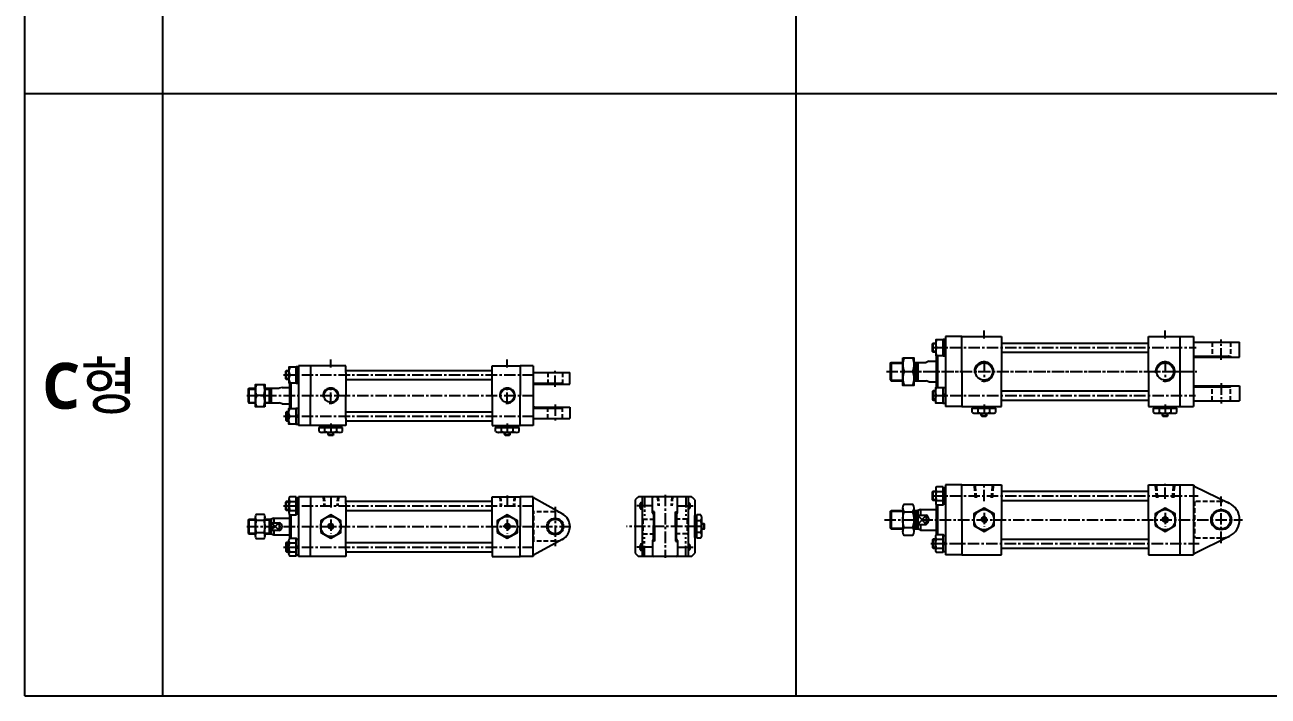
# Model space of a CAD drawing. Extents: x -819 to 8901, y -5 to 4308.
# Drawn here: x -1 to 1351, y 2848 to 3578 of the extents above; entities that cross this region are included whole.
import ezdxf

# ---------------------------------------------------------------- set-up
doc = ezdxf.new("R2010")
doc.units = 0
doc.header["$LTSCALE"] = 10
doc.header["$MEASUREMENT"] = 0
for name, pattern in [('CENTER', [2, 1.25, -0.25, 0.25, -0.25]), ('CENTERX2', [4, 2.5, -0.5, 0.5, -0.5]), ('HIDDENX2', [0.75, 0.5, -0.25])]:
    doc.linetypes.add(name, pattern=pattern)
doc.layers.get('0').update_dxf_attribs({"linetype": 'CONTINUOUS'})
doc.layers.get('DEFPOINTS').update_dxf_attribs({"linetype": 'CONTINUOUS'})
for name, color, linetype in [('CEN', 1, 'CENTERX2'), ('CENTER', 1, 'CENTER'), ('DIM', 2, 'CONTINUOUS'), ('HID', 2, 'HIDDENX2'), ('ML', 7, 'CONTINUOUS'), ('외형선', 3, 'CONTINUOUS'), ('테두리', 7, 'CONTINUOUS')]:
    doc.layers.add(name, color=color, linetype=linetype)
doc.styles.add('문자', font='romans.shx')

msp = doc.modelspace()

# ---------------------------------------------------------------- linework, layer by layer
for p, q in [((-1, 2848), (-1, 4307.4)), ((149, 2847.5), (149, 4307.9)), ((837.3, 4307.4), (837.3, 2847.5)), ((5152.1, 3502.7), (-0.5, 3502.7)), ((1039.1, 3152.7), (1039.6, 3152.2)), ((1039.1, 3152.7), (1045.1, 3152.7)), ((1039.6, 3152.2), (1044.6, 3152.2)), ((1045.1, 3152.7), (1044.6, 3152.2)), ((1236.1, 3152.7), (1236.6, 3152.2)), ((1236.1, 3152.7), (1242.1, 3152.7)), ((1236.6, 3152.2), (1241.6, 3152.2)), ((1242.1, 3152.7), (1241.6, 3152.2)), ((328.7, 3132), (329.2, 3131.5)), ((328.7, 3132), (334.7, 3132)), ((329.2, 3131.5), (334.2, 3131.5)), ((334.7, 3132), (334.2, 3131.5)), ((520.7, 3132), (521.2, 3131.5)), ((520.7, 3132), (526.7, 3132)), ((521.2, 3131.5), (526.2, 3131.5)), ((526.7, 3132), (526.2, 3131.5)), ((737.6, 3029), (737.6, 3035)), ((737.6, 3035), (738.1, 3034.5)), ((737.6, 3029), (738.1, 3029.5)), ((738.1, 3029.5), (738.1, 3034.5)), ((5151.6, 2847.5), (-0.5, 2847.5))]:
    msp.add_line(p, q)
at = {"color": 7, "linetype": 'Continuous'}
for p, q in [((1029.4, 3156.2), (1029.4, 3160.6)), ((1029.4, 3160.6), (1042.1, 3160.6)), ((1030.1, 3162.6), (1054.1, 3162.6)), ((1030.1, 3160.6), (1030.1, 3162.6)), ((1032.6, 3155.2), (1051.6, 3155.2)), ((1035.8, 3156.2), (1035.8, 3160.6)), ((1039.1, 3152.7), (1039.1, 3155.2)), ((1042.1, 3160.6), (1054.8, 3160.6)), ((1045.1, 3152.7), (1045.1, 3155.2)), ((1048.5, 3156.2), (1048.5, 3160.6)), ((1054.1, 3160.6), (1054.1, 3162.6)), ((1054.8, 3156.2), (1054.8, 3160.6)), ((1226.4, 3156.2), (1226.4, 3160.6)), ((1226.4, 3160.6), (1239.1, 3160.6)), ((1227.1, 3162.6), (1251.1, 3162.6)), ((1227.1, 3160.6), (1227.1, 3162.6)), ((1229.6, 3155.2), (1248.6, 3155.2)), ((1232.8, 3156.2), (1232.8, 3160.6)), ((1236.1, 3152.7), (1236.1, 3155.2)), ((1239.1, 3160.6), (1251.8, 3160.6)), ((1242.1, 3152.7), (1242.1, 3155.2)), ((1245.5, 3156.2), (1245.5, 3160.6)), ((1251.1, 3160.6), (1251.1, 3162.6)), ((1251.8, 3156.2), (1251.8, 3160.6)), ((319, 3135.5), (319, 3139.9)), ((319, 3139.9), (331.7, 3139.9)), ((319.7, 3141.9), (343.7, 3141.9)), ((319.7, 3139.9), (319.7, 3141.9)), ((325.4, 3135.5), (325.4, 3139.9)), ((331.7, 3139.9), (344.5, 3139.9)), ((338.1, 3135.5), (338.1, 3139.9)), ((343.7, 3139.9), (343.7, 3141.9)), ((344.5, 3135.5), (344.5, 3139.9)), ((511, 3135.5), (511, 3139.9)), ((511, 3139.9), (523.7, 3139.9)), ((511.7, 3141.9), (535.7, 3141.9)), ((511.7, 3139.9), (511.7, 3141.9)), ((517.4, 3135.5), (517.4, 3139.9)), ((523.7, 3139.9), (536.5, 3139.9)), ((530.1, 3135.5), (530.1, 3139.9)), ((535.7, 3139.9), (535.7, 3141.9)), ((536.5, 3135.5), (536.5, 3139.9)), ((322.2, 3134.5), (341.3, 3134.5)), ((328.7, 3132), (328.7, 3134.5)), ((334.7, 3132), (334.7, 3134.5)), ((514.2, 3134.5), (533.3, 3134.5)), ((520.7, 3132), (520.7, 3134.5)), ((526.7, 3132), (526.7, 3134.5)), ((727.7, 3020), (727.7, 3044)), ((729.7, 3044), (727.7, 3044)), ((734.1, 3044.7), (729.7, 3044.7)), ((729.7, 3032), (729.7, 3044.7)), ((734.1, 3038.3), (729.7, 3038.3)), ((729.7, 3019.3), (729.7, 3032)), ((735.1, 3022.5), (735.1, 3041.5)), ((737.6, 3035), (735.1, 3035)), ((737.6, 3029), (735.1, 3029)), ((729.7, 3020), (727.7, 3020)), ((734.1, 3025.6), (729.7, 3025.6)), ((734.1, 3019.3), (729.7, 3019.3))]:
    msp.add_line(p, q, dxfattribs=at)
for points in [[(320.7, 3025.6), (331.7, 3019.3), (342.7, 3025.6), (342.7, 3038.3), (331.7, 3044.7), (320.7, 3038.3)], [(512.7, 3025.6), (523.7, 3019.3), (534.7, 3025.6), (534.7, 3038.3), (523.7, 3044.7), (512.7, 3038.3)], [(1031.1, 3033), (1042.1, 3026.7), (1053.1, 3033), (1053.1, 3045.7), (1042.1, 3052.1), (1031.1, 3045.7)], [(1228.1, 3033), (1239.1, 3026.7), (1250.1, 3033), (1250.1, 3045.7), (1239.1, 3052.1), (1228.1, 3045.7)], [(330.9, 3033.5), (330, 3032), (330.9, 3030.5), (332.6, 3030.5), (333.5, 3032), (332.6, 3033.5)], [(522.9, 3033.5), (522, 3032), (522.9, 3030.5), (524.6, 3030.5), (525.5, 3032), (524.6, 3033.5)], [(1041.3, 3040.9), (1040.4, 3039.4), (1041.3, 3037.9), (1043, 3037.9), (1043.9, 3039.4), (1043, 3040.9)], [(1238.3, 3040.9), (1237.4, 3039.4), (1238.3, 3037.9), (1240, 3037.9), (1240.9, 3039.4), (1240, 3040.9)]]:
    msp.add_lwpolyline(points, close=True, dxfattribs=at)
for centre, radius in [((331.7, 3032), 11), ((523.7, 3032), 11), ((1042.1, 3039.4), 11), ((1239.1, 3039.4), 11), ((331.7, 3032), 2.5), ((523.7, 3032), 2.5), ((1042.1, 3039.4), 2.5), ((1239.1, 3039.4), 2.5)]:
    msp.add_circle(centre, radius, dxfattribs=at)
for centre in [(-0.5, 3503.2), (-0.5, 2848)]:
    msp.add_arc(centre, 0.5, 180, 270)
for centre, radius, start, end in [((1032.6, 3160.8), 5.62, 235.6158, 270), ((1032.6, 3160.8), 5.62, 235.6158, 304.3842), ((1042.1, 3176.2), 21, 252.412, 270), ((1042.1, 3176.2), 21, 270, 287.588), ((1051.6, 3160.8), 5.62, 235.6158, 304.3842), ((1229.6, 3160.8), 5.62, 235.6158, 270), ((1229.6, 3160.8), 5.62, 235.6158, 304.3842), ((1239.1, 3176.2), 21, 252.412, 270), ((1239.1, 3176.2), 21, 270, 287.588), ((1248.6, 3160.8), 5.62, 235.6158, 304.3842), ((322.2, 3140.1), 5.62, 235.6158, 270), ((322.2, 3140.1), 5.62, 235.6158, 304.3842), ((331.7, 3155.5), 21, 252.412, 270), ((331.7, 3155.5), 21, 270, 287.588), ((341.3, 3140.1), 5.62, 235.6158, 304.3842), ((514.2, 3140.1), 5.62, 235.6158, 270), ((514.2, 3140.1), 5.62, 235.6158, 304.3842), ((523.7, 3155.5), 21, 252.412, 270), ((523.7, 3155.5), 21, 270, 287.588), ((533.3, 3140.1), 5.62, 235.6158, 304.3842), ((729.5, 3041.5), 5.62, 325.6158, 34.3842), ((714.1, 3032), 21, 0, 17.588), ((714.1, 3032), 21, 342.412, 0), ((729.5, 3022.5), 5.62, 325.6158, 34.3842), ((729.5, 3022.5), 5.62, 325.6158, 0)]:
    msp.add_arc(centre, radius, start, end, dxfattribs=at)
at = {"layer": 'CEN', "color": 1, "linetype": 'CENTER'}
for p, q in [((1300.1, 3213.4), (1300.1, 3235.4)), ((575.7, 3183.9), (575.7, 3202.4)), ((1300.1, 3187.9), (1300.1, 3165.9)), ((575.7, 3164.9), (575.7, 3146.4)), ((1300.1, 3014.1), (1300.1, 3064.7)), ((575.7, 3053.3), (575.7, 3010.7))]:
    msp.add_line(p, q, dxfattribs=at)
at = {"layer": 'CENTER'}
for p, q in [((672.7, 3065.4), (672.7, 3043.6)), ((717.7, 3065.4), (717.7, 3043.6)), ((682.1, 3054.5), (663.2, 3054.5)), ((708.2, 3054.5), (727.1, 3054.5)), ((672.7, 2998.6), (672.7, 3020.4)), ((717.7, 2998.6), (717.7, 3020.4)), ((682.1, 3009.5), (663.2, 3009.5)), ((708.2, 3009.5), (727.1, 3009.5))]:
    msp.add_line(p, q, dxfattribs=at)
at = {"layer": 'DEFPOINTS', "color": 0, "linetype": 'ByBlock'}
for p in [(682.7, 3048), (707.7, 3048)]:
    msp.add_point(p, dxfattribs=at)
at = {"layer": 'DIM'}
for p, q in [((1039.6, 3152.2), (1039.6, 3155.2)), ((1044.6, 3152.2), (1044.6, 3155.2)), ((1236.6, 3152.2), (1236.6, 3155.2)), ((1241.6, 3152.2), (1241.6, 3155.2)), ((329.2, 3131.5), (329.2, 3134.5)), ((334.2, 3131.5), (334.2, 3134.5)), ((521.2, 3131.5), (521.2, 3134.5)), ((526.2, 3131.5), (526.2, 3134.5)), ((738.1, 3034.5), (735.1, 3034.5)), ((738.1, 3029.5), (735.1, 3029.5))]:
    msp.add_line(p, q, dxfattribs=at)
for centre in [(1042.1, 3039.4), (1239.1, 3039.4), (331.7, 3032), (523.7, 3032)]:
    msp.add_arc(centre, 3, 270, 180, dxfattribs=at)
at = {"layer": 'HID'}
for p, q in [((1290.1, 3232.4), (1290.1, 3217.4)), ((1310.1, 3232.4), (1310.1, 3217.4)), ((1290.1, 3217.4), (1289.1, 3216.4)), ((1290.1, 3217.4), (1310.1, 3217.4)), ((1310.1, 3217.4), (1311.1, 3216.4)), ((567.7, 3199.4), (567.7, 3187.9)), ((583.7, 3199.4), (583.7, 3187.9)), ((566.7, 3186.9), (567.7, 3187.9)), ((567.7, 3187.9), (583.7, 3187.9)), ((584.7, 3186.9), (583.7, 3187.9)), ((1290.1, 3183.9), (1289.1, 3184.9)), ((1290.1, 3183.9), (1310.1, 3183.9)), ((1290.1, 3168.9), (1290.1, 3183.9)), ((1310.1, 3183.9), (1311.1, 3184.9)), ((1310.1, 3168.9), (1310.1, 3183.9)), ((566.7, 3161.9), (567.7, 3160.9)), ((567.7, 3160.9), (583.7, 3160.9)), ((567.7, 3149.4), (567.7, 3160.9)), ((584.7, 3161.9), (583.7, 3160.9)), ((583.7, 3149.4), (583.7, 3160.9)), ((1032.9, 3063.4), (1031.6, 3077.4)), ((1034, 3063.4), (1032.8, 3077.4)), ((1050.2, 3063.4), (1051.4, 3077.4)), ((1051.4, 3063.4), (1052.6, 3077.4)), ((1229.9, 3063.4), (1228.6, 3077.4)), ((1231, 3063.4), (1229.8, 3077.4)), ((1247.2, 3063.4), (1248.4, 3077.4)), ((1248.4, 3063.4), (1249.6, 3077.4)), ((323.4, 3064.5), (324.3, 3054.5)), ((324.3, 3064.5), (325.1, 3054.5)), ((339.2, 3064.5), (338.3, 3054.5)), ((340.1, 3064.5), (339.2, 3054.5)), ((515.4, 3064.5), (516.3, 3054.5)), ((516.3, 3064.5), (517.1, 3054.5)), ((531.2, 3064.5), (530.3, 3054.5)), ((532.1, 3064.5), (531.2, 3054.5)), ((686.8, 3064.5), (687.7, 3054.5)), ((687.7, 3064.5), (688.6, 3054.5)), ((702.7, 3064.5), (701.8, 3054.5)), ((703.5, 3064.5), (702.6, 3054.5)), ((1300.1, 3059.4), (1270.1, 3059.4)), ((1271.1, 3059.4), (1271.1, 3019.4)), ((575.7, 3048), (551.7, 3048)), ((552.7, 3016), (552.7, 3048)), ((670.2, 3041), (671.2, 3040)), ((671.2, 3040), (671.2, 3024)), ((671.2, 3040), (682.7, 3040)), ((719.2, 3040), (707.7, 3040)), ((720.2, 3041), (719.2, 3040)), ((719.2, 3040), (719.2, 3024)), ((575.7, 3016), (551.7, 3016)), ((670.2, 3023), (671.2, 3024)), ((671.2, 3024), (682.7, 3024)), ((719.2, 3024), (707.7, 3024)), ((720.2, 3023), (719.2, 3024)), ((1300.1, 3019.4), (1270.1, 3019.4))]:
    msp.add_line(p, q, dxfattribs=at)
for centre, radius, start, end in [((1307.9, 3216.4), 1, 0, 90), ((582.5, 3186.9), 1, 0, 90), ((1307.9, 3184.9), 1, 270, 0), ((582.5, 3161.9), 1, 270, 0), ((1300.1, 3039.4), 20, 63.8618, 90), ((575.7, 3032), 16, 61.1342, 90), ((575.7, 3032), 16, 270, 298.8658), ((1300.1, 3039.4), 20, 270, 296.1382)]:
    msp.add_arc(centre, radius, start, end, dxfattribs=at)
at = {"layer": 'ML', "color": 1, "linetype": 'CENTER'}
for p, q in [((1042.1, 3236.6), (1042.1, 3245.3)), ((1239.1, 3236.6), (1239.1, 3245.3)), ((985.1, 3226.6), (1272.9, 3226.6)), ((331.7, 3204.9), (331.7, 3213.6)), ((523.7, 3204.9), (523.7, 3213.6)), ((1042.1, 3212.1), (1042.1, 3189.1)), ((1239.1, 3212.1), (1239.1, 3189.1)), ((280.1, 3196.9), (554.1, 3196.9)), ((935.9, 3200.6), (1258.8, 3200.6)), ((956.7, 3200.6), (1273.5, 3200.6)), ((331.7, 3165.2), (331.7, 3183.6)), ((523.7, 3165.2), (523.7, 3183.6)), ((240.3, 3174.4), (554.8, 3174.4)), ((985.2, 3174.6), (1272, 3174.6)), ((1042.1, 3164.8), (1042.1, 3154.4)), ((1239.1, 3164.8), (1239.1, 3154.4)), ((280.1, 3151.9), (554.1, 3151.9)), ((331.7, 3144.1), (331.7, 3133.7)), ((523.7, 3144.1), (523.7, 3133.7)), ((1042.1, 3059.6), (1042.1, 3078.3)), ((1239.1, 3062.1), (1239.1, 3078.3)), ((331.7, 3065.4), (331.7, 3052.8)), ((523.7, 3065.9), (523.7, 3052.4)), ((695.2, 3066.6), (695.2, 2997.8)), ((985.1, 3065.4), (1275, 3065.4)), ((280.1, 3054.5), (554.1, 3054.5)), ((1042.1, 3047.1), (1042.1, 3031.7)), ((1239.1, 3047.1), (1239.1, 3031.7)), ((240.3, 3032), (594.6, 3032)), ((331.7, 3039.7), (331.7, 3024.3)), ((531.4, 3032), (516, 3032)), ((523.7, 3039.7), (523.7, 3024.3)), ((734.1, 3032), (653.2, 3032)), ((933.8, 3039.4), (1323.3, 3039.4)), ((280.1, 3009.5), (554.1, 3009.5)), ((984.4, 3013.4), (1276, 3013.4))]:
    msp.add_line(p, q, dxfattribs=at)
at = {"layer": 'ML'}
for p, q in [((986.9, 3221.6), (986.9, 3231.6)), ((1000.1, 3238.6), (1000.1, 3162.6)), ((1018.1, 3238.6), (1000.1, 3238.6)), ((1018.1, 3200.6), (1018.1, 3238.6)), ((1018.1, 3238.6), (1061.1, 3238.6)), ((1061.1, 3238.6), (1061.1, 3200.6)), ((1061.1, 3231.6), (1221.1, 3231.6)), ((1221.1, 3200.6), (1221.1, 3238.6)), ((1221.1, 3238.6), (1255.1, 3238.6)), ((1255.1, 3238.6), (1255.1, 3162.6)), ((1255.1, 3238.6), (1270.1, 3238.6)), ((1270.1, 3238.6), (1270.1, 3162.6)), ((1270.1, 3232.4), (1320.1, 3232.4)), ((1320.1, 3216.4), (1320.1, 3232.4)), ((990.1, 3218.1), (990.1, 3183.1)), ((990.4, 3226.6), (997.6, 3226.6)), ((991.6, 3218.1), (991.6, 3183.1)), ((997.6, 3228.6), (1000.1, 3226.1)), ((997.6, 3227.1), (1000.1, 3224.6)), ((1061.1, 3221.6), (1221.1, 3221.6)), ((296.7, 3206.9), (296.7, 3141.9)), ((309.7, 3206.9), (296.7, 3206.9)), ((348.2, 3206.9), (309.7, 3206.9)), ((309.7, 3206.9), (309.7, 3174.4)), ((348.2, 3199.4), (348.2, 3206.9)), ((507.2, 3174.4), (507.2, 3206.9)), ((507.2, 3206.9), (537.7, 3206.9)), ((537.7, 3206.9), (537.7, 3174.4)), ((551.7, 3206.9), (537.7, 3206.9)), ((551.7, 3206.9), (551.7, 3141.9)), ((940.1, 3209.6), (941.1, 3210.6)), ((940.1, 3209.6), (940.1, 3191.6)), ((941.1, 3210.6), (941.1, 3190.6)), ((941.1, 3210.6), (953.8, 3210.6)), ((965.8, 3210.6), (970.1, 3210.6)), ((968.1, 3210.6), (968.1, 3190.6)), ((970.1, 3210.6), (970.1, 3190.6)), ((970.1, 3210.6), (979.1, 3210.6)), ((982.1, 3211.8), (979.1, 3210.6)), ((982.1, 3211.8), (990.1, 3211.8)), ((1270.1, 3217.4), (1307.9, 3217.4)), ((1270.1, 3215.4), (1271.1, 3215.4)), ((1271.1, 3216.4), (1320.1, 3216.4)), ((1271.1, 3215.4), (1271.1, 3216.4)), ((283.6, 3191.9), (283.6, 3201.9)), ((287, 3196.9), (294.2, 3196.9)), ((294.2, 3198.8), (296.7, 3196.3)), ((294.2, 3197.4), (296.7, 3194.9)), ((348.2, 3201.9), (507.2, 3201.9)), ((348.2, 3199.4), (348.2, 3174.4)), ((348.2, 3191.9), (507.2, 3191.9)), ((551.7, 3199.4), (591.7, 3199.4)), ((591.7, 3186.9), (591.7, 3199.4)), ((940.1, 3191.6), (941.1, 3190.6)), ((953.8, 3200.6), (964.4, 3200.6)), ((1018.1, 3200.6), (1018.1, 3162.6)), ((1061.1, 3162.6), (1061.1, 3200.6)), ((1221.1, 3200.6), (1221.1, 3162.6)), ((241.7, 3181.4), (242.7, 3182.4)), ((241.7, 3181.4), (241.7, 3167.4)), ((242.7, 3182.4), (242.7, 3166.4)), ((242.7, 3182.4), (250, 3182.4)), ((260, 3182.4), (275.7, 3182.4)), ((264.7, 3182.4), (264.7, 3166.4)), ((266.7, 3182.4), (266.7, 3166.4)), ((278.7, 3183.4), (275.7, 3182.4)), ((278.7, 3183.4), (286.7, 3183.4)), ((286.7, 3188.4), (286.7, 3160.4)), ((288.2, 3188.4), (288.2, 3160.4)), ((551.7, 3187.9), (582.5, 3187.9)), ((551.7, 3185.9), (552.7, 3185.9)), ((552.7, 3186.9), (591.7, 3186.9)), ((552.7, 3185.9), (552.7, 3186.9)), ((941.1, 3190.6), (953.8, 3190.6)), ((965.8, 3190.6), (970.1, 3190.6)), ((970.1, 3190.6), (979.1, 3190.6)), ((982.1, 3189.4), (979.1, 3190.6)), ((982.1, 3189.4), (990.1, 3189.4)), ((986.9, 3179.6), (986.9, 3169.6)), ((1061.1, 3179.6), (1221.1, 3179.6)), ((1270.1, 3185.9), (1271.1, 3185.9)), ((1270.1, 3183.9), (1307.9, 3183.9)), ((1271.1, 3185.9), (1271.1, 3184.9)), ((1271.1, 3184.9), (1320.1, 3184.9)), ((1320.1, 3184.9), (1320.1, 3168.9)), ((241.7, 3167.4), (242.7, 3166.4)), ((242.7, 3166.4), (250, 3166.4)), ((260, 3174.4), (251.1, 3174.4)), ((260, 3166.4), (275.7, 3166.4)), ((278.7, 3165.4), (275.7, 3166.4)), ((278.7, 3165.4), (286.7, 3165.4)), ((309.7, 3141.9), (309.7, 3174.4)), ((348.2, 3149.4), (348.2, 3174.4)), ((507.2, 3174.4), (507.2, 3141.9)), ((537.7, 3141.9), (537.7, 3174.4)), ((990.4, 3174.6), (997.6, 3174.6)), ((997.6, 3174.1), (1000.1, 3176.6)), ((997.6, 3172.6), (1000.1, 3175.1)), ((1061.1, 3169.6), (1221.1, 3169.6)), ((1270.1, 3168.9), (1320.1, 3168.9)), ((283.6, 3156.9), (283.6, 3146.9)), ((287, 3151.9), (294.2, 3151.9)), ((294.2, 3151.3), (296.7, 3153.8)), ((294.2, 3149.9), (296.7, 3152.4)), ((348.2, 3156.9), (507.2, 3156.9)), ((551.7, 3162.9), (552.7, 3162.9)), ((551.7, 3160.9), (582.5, 3160.9)), ((552.7, 3162.9), (552.7, 3161.9)), ((552.7, 3161.9), (591.7, 3161.9)), ((591.7, 3161.9), (591.7, 3149.4)), ((1018.1, 3162.6), (1000.1, 3162.6)), ((1018.1, 3162.6), (1061.1, 3162.6)), ((1221.1, 3162.6), (1255.1, 3162.6)), ((1255.1, 3162.6), (1270.1, 3162.6)), ((309.7, 3141.9), (296.7, 3141.9)), ((348.2, 3141.9), (309.7, 3141.9)), ((348.2, 3149.4), (348.2, 3141.9)), ((348.2, 3146.9), (507.2, 3146.9)), ((507.2, 3141.9), (537.7, 3141.9)), ((551.7, 3141.9), (537.7, 3141.9)), ((551.7, 3149.4), (591.7, 3149.4)), ((986.9, 3060.4), (986.9, 3070.4)), ((989.6, 3072.8), (989.6, 3058)), ((990.4, 3070.3), (997.6, 3070.3)), ((1018.1, 3077.4), (1000.1, 3077.4)), ((1000.1, 3077.4), (1000.1, 3001.4)), ((1018.1, 3077.4), (1061.1, 3077.4)), ((1018.1, 3039.4), (1018.1, 3077.4)), ((1061.1, 3077.4), (1061.1, 3039.4)), ((1061.1, 3070.4), (1221.1, 3070.4)), ((1221.1, 3039.4), (1221.1, 3077.4)), ((1221.1, 3077.4), (1255.1, 3077.4)), ((1255.1, 3077.4), (1255.1, 3001.4)), ((1255.1, 3077.4), (1270.1, 3077.4)), ((1270.1, 3077.4), (1270.1, 3001.4)), ((1270.7, 3076.1), (1308.9, 3057.4)), ((283.6, 3049.5), (283.6, 3059.5)), ((286.2, 3061.9), (286.2, 3047.1)), ((287, 3059.4), (294.2, 3059.4)), ((294.2, 3056.5), (296.7, 3054)), ((309.7, 3064.5), (296.7, 3064.5)), ((296.7, 3064.5), (296.7, 2999.5)), ((309.7, 3064.5), (309.7, 3032)), ((348.2, 3064.5), (309.7, 3064.5)), ((348.2, 3057), (348.2, 3064.5)), ((348.2, 3059.5), (507.2, 3059.5)), ((348.2, 3057), (348.2, 3032)), ((507.2, 3064.5), (537.7, 3064.5)), ((507.2, 3032), (507.2, 3064.5)), ((537.7, 3064.5), (537.7, 3032)), ((551.7, 3064.5), (537.7, 3064.5)), ((551.7, 2999.5), (551.7, 3064.5)), ((551.7, 3064.5), (551.7, 3064.1)), ((583.5, 3046), (552.3, 3063.2)), ((662.7, 3060.9), (662.7, 3003.1)), ((724.1, 3064.5), (666.3, 3064.5)), ((670.2, 3064.5), (670.2, 2999.5)), ((681.7, 3047), (681.7, 3063.5)), ((708.7, 3047), (708.7, 3063.5)), ((720.2, 3064.5), (720.2, 2999.5)), ((727.7, 3060.9), (727.7, 3003.1)), ((990.1, 3056), (990.1, 3022.8)), ((990.4, 3060.5), (997.6, 3060.5)), ((997.6, 3067.4), (1000.1, 3064.9)), ((997.6, 3065.9), (1000.1, 3063.4)), ((1061.1, 3060.4), (1221.1, 3060.4)), ((286.7, 3045.1), (286.7, 3018.9)), ((287, 3049.6), (294.2, 3049.6)), ((288.2, 3044.7), (288.2, 3019.3)), ((294.2, 3055), (296.7, 3052.5)), ((348.2, 3049.5), (507.2, 3049.5)), ((682.7, 3048), (682.7, 3032)), ((683.7, 3048), (682.7, 3048)), ((683.7, 3032), (683.7, 3048)), ((706.7, 3048), (707.7, 3048)), ((706.7, 3032), (706.7, 3048)), ((707.7, 3048), (707.7, 3032)), ((940.1, 3048.4), (941.1, 3049.4)), ((940.1, 3048.4), (940.1, 3030.4)), ((941.1, 3049.4), (941.1, 3029.4)), ((941.1, 3049.4), (953.8, 3049.4)), ((953.8, 3052.1), (953.8, 3026.6)), ((955.1, 3047.9), (964.5, 3047.9)), ((965.8, 3052.1), (965.8, 3026.6)), ((965.8, 3049.4), (970.1, 3049.4)), ((968.1, 3049.4), (968.1, 3029.4)), ((973.1, 3050.6), (970.1, 3049.4)), ((970.1, 3049.4), (970.1, 3029.4)), ((970.1, 3044.4), (979.4, 3044.4)), ((973.1, 3050.6), (990.1, 3050.6)), ((973.1, 3050.6), (973.1, 3044.4)), ((979.1, 3044.4), (979.1, 3034.4)), ((991.6, 3055.6), (991.6, 3023.2)), ((241.7, 3039), (242.7, 3040)), ((241.7, 3039), (241.7, 3025)), ((242.7, 3040), (250, 3040)), ((242.7, 3040), (242.7, 3024)), ((250, 3021.9), (250, 3042.1)), ((258.9, 3038.7), (251, 3038.7)), ((260, 3021.9), (260, 3042.1)), ((260, 3040), (266.7, 3040)), ((264.7, 3040), (264.7, 3024)), ((269.7, 3041), (266.7, 3040)), ((266.7, 3040), (266.7, 3024)), ((266.7, 3036.1), (275.7, 3036.1)), ((269.7, 3041), (269.7, 3036.1)), ((269.7, 3041), (286.7, 3041)), ((275.7, 3036.1), (275.7, 3027.9)), ((309.7, 2999.5), (309.7, 3032)), ((348.2, 3007), (348.2, 3032)), ((507.2, 3032), (507.2, 2999.5)), ((537.7, 2999.5), (537.7, 3032)), ((682.7, 3016), (682.7, 3032)), ((683.7, 3032), (683.7, 3016)), ((706.7, 3032), (706.7, 3016)), ((707.7, 3016), (707.7, 3032)), ((940.1, 3030.4), (941.1, 3029.4)), ((941.1, 3029.4), (953.8, 3029.4)), ((955.1, 3030.9), (964.5, 3030.9)), ((965.8, 3029.4), (970.1, 3029.4)), ((968.1, 3030.1), (969.4, 3029.4)), ((970.1, 3034.4), (979.1, 3034.4)), ((973.1, 3028.2), (970.1, 3029.4)), ((973.1, 3034.4), (973.1, 3028.2)), ((1018.1, 3039.4), (1018.1, 3001.4)), ((1061.1, 3001.4), (1061.1, 3039.4)), ((1221.1, 3039.4), (1221.1, 3001.4)), ((241.7, 3025), (242.7, 3024)), ((242.7, 3024), (250, 3024)), ((258.9, 3025.2), (251, 3025.2)), ((260, 3024), (266.7, 3024)), ((266.7, 3027.9), (275.7, 3027.9)), ((266.7, 3024), (269.7, 3023)), ((269.7, 3027.9), (269.7, 3023)), ((269.7, 3023), (286.7, 3023)), ((286.2, 3002.1), (286.2, 3016.9)), ((583.5, 3018), (552.3, 3000.8)), ((681.7, 3017), (681.7, 3000.5)), ((683.7, 3016), (682.7, 3016)), ((706.7, 3016), (707.7, 3016)), ((708.7, 3017), (708.7, 3000.5)), ((973.1, 3028.2), (990.1, 3028.2)), ((986.9, 3018.4), (986.9, 3008.4)), ((989.6, 3006), (989.6, 3020.8)), ((990.4, 3018.3), (997.6, 3018.3)), ((997.6, 3012.9), (1000.1, 3015.4)), ((1061.1, 3018.4), (1221.1, 3018.4)), ((1270.7, 3002.7), (1308.9, 3021.4)), ((283.6, 3014.5), (283.6, 3004.5)), ((287, 3014.4), (294.2, 3014.4)), ((287, 3004.6), (294.2, 3004.6)), ((294.2, 3009), (296.7, 3011.5)), ((294.2, 3007.5), (296.7, 3010)), ((348.2, 3014.5), (507.2, 3014.5)), ((348.2, 3007), (348.2, 2999.5)), ((348.2, 3004.5), (507.2, 3004.5)), ((990.4, 3008.5), (997.6, 3008.5)), ((997.6, 3011.4), (1000.1, 3013.9)), ((1061.1, 3008.4), (1221.1, 3008.4)), ((1270.1, 3001.4), (1270.1, 3001.8)), ((309.7, 2999.5), (296.7, 2999.5)), ((348.2, 2999.5), (309.7, 2999.5)), ((507.2, 2999.5), (537.7, 2999.5)), ((551.7, 2999.5), (537.7, 2999.5)), ((551.7, 2999.5), (551.7, 2999.9)), ((724.1, 2999.5), (666.3, 2999.5)), ((1018.1, 3001.4), (1000.1, 3001.4)), ((1018.1, 3001.4), (1061.1, 3001.4)), ((1221.1, 3001.4), (1255.1, 3001.4)), ((1255.1, 3001.4), (1270.1, 3001.4))]:
    msp.add_line(p, q, dxfattribs=at)
for points in [[(989.6, 3221.6), (986.9, 3221.6), (986.1, 3222.4), (986.1, 3230.8), (986.9, 3231.6), (989.6, 3231.6)], [(1000.1, 3217.8), (1000.1, 3235.4), (997.6, 3235.4), (997.6, 3217.8), (1000.1, 3217.8)], [(296.7, 3188.1), (296.7, 3205.7), (294.2, 3205.7), (294.2, 3188.1), (296.7, 3188.1)], [(286.2, 3191.9), (283.6, 3191.9), (282.7, 3192.7), (282.7, 3201.1), (283.6, 3201.9), (286.2, 3201.9)], [(989.6, 3179.6), (986.9, 3179.6), (986.1, 3178.8), (986.1, 3170.4), (986.9, 3169.6), (989.6, 3169.6)], [(1000.1, 3183.4), (1000.1, 3165.8), (997.6, 3165.8), (997.6, 3183.4), (1000.1, 3183.4)], [(286.2, 3156.9), (283.6, 3156.9), (282.7, 3156.1), (282.7, 3147.7), (283.6, 3146.9), (286.2, 3146.9)], [(296.7, 3160.7), (296.7, 3143.1), (294.2, 3143.1), (294.2, 3160.7), (296.7, 3160.7)], [(989.6, 3060.4), (986.9, 3060.4), (986.1, 3061.2), (986.1, 3069.6), (986.9, 3070.4), (989.6, 3070.4)], [(1000.1, 3056.6), (1000.1, 3074.2), (997.6, 3074.2), (997.6, 3056.6), (1000.1, 3056.6)], [(286.2, 3049.5), (283.6, 3049.5), (282.7, 3050.3), (282.7, 3058.7), (283.6, 3059.5), (286.2, 3059.5)], [(296.7, 3045.7), (296.7, 3063.3), (294.2, 3063.3), (294.2, 3045.7), (296.7, 3045.7)], [(296.7, 3018.3), (296.7, 3000.7), (294.2, 3000.7), (294.2, 3018.3), (296.7, 3018.3)], [(989.6, 3018.4), (986.9, 3018.4), (986.1, 3017.6), (986.1, 3009.2), (986.9, 3008.4), (989.6, 3008.4)], [(1000.1, 3022.2), (1000.1, 3004.6), (997.6, 3004.6), (997.6, 3022.2), (1000.1, 3022.2)], [(286.2, 3014.5), (283.6, 3014.5), (282.7, 3013.7), (282.7, 3005.3), (283.6, 3004.5), (286.2, 3004.5)]]:
    msp.add_lwpolyline(points, dxfattribs=at)
for points in [[(997.6, 3235.1), (989.6, 3235.1), (989.6, 3218.1), (997.6, 3218.1)], [(294.2, 3205.4), (286.2, 3205.4), (286.2, 3188.4), (294.2, 3188.4)], [(953.8, 3215.6), (965.8, 3215.6), (965.8, 3185.6), (953.8, 3185.6)], [(260, 3162.4), (250, 3162.4), (250, 3186.4), (260, 3186.4)], [(997.6, 3166.1), (989.6, 3166.1), (989.6, 3183.1), (997.6, 3183.1)], [(294.2, 3143.4), (286.2, 3143.4), (286.2, 3160.4), (294.2, 3160.4)]]:
    msp.add_lwpolyline(points, close=True, dxfattribs=at)
for points in [[(990.4, 3235.1, 0.178633), (990.4, 3226.6, 0.178633), (990.4, 3218.1)], [(287, 3205.4, 0.178633), (287, 3196.9, 0.178633), (287, 3188.4)], [(955.1, 3215.6, 0.178633), (955.1, 3200.6, 0.178633), (955.1, 3185.6)], [(964.4, 3215.6, -0.178633), (964.4, 3200.6, -0.178633), (964.4, 3185.6)], [(251.1, 3162.4, -0.178633), (251.1, 3174.4, -0.178633), (251.1, 3186.4)], [(258.9, 3162.4, 0.178633), (258.9, 3174.4, 0.178633), (258.9, 3186.4)], [(990.4, 3166.1, -0.178633), (990.4, 3174.6, -0.178633), (990.4, 3183.1)], [(287, 3143.4, -0.178633), (287, 3151.9, -0.178633), (287, 3160.4)], [(997.6, 3075.2), (990.4, 3075.2, 0.309401), (990.4, 3070.3, 0.154701), (990.4, 3060.5, 0.309401), (990.4, 3055.6), (997.6, 3055.6), (997.6, 3075.2)], [(294.2, 3064.3), (287, 3064.3, 0.309401), (287, 3059.4, 0.154701), (287, 3049.6, 0.309401), (287, 3044.7), (294.2, 3044.7), (294.2, 3064.3)], [(955.1, 3047.9, -0.309401), (955.1, 3056.4), (964.5, 3056.4, -0.309401), (964.5, 3047.9, -0.154701), (964.5, 3030.9, -0.309401), (964.5, 3022.4), (955.1, 3022.4, -0.309401), (955.1, 3030.9, -0.154701), (955.1, 3047.9)], [(258.9, 3025.2, -0.309401), (258.9, 3018.5), (251, 3018.5, -0.309401), (251, 3025.2, -0.154701), (251, 3038.7, -0.309401), (251, 3045.5), (258.9, 3045.5, -0.309401), (258.9, 3038.7, -0.154701), (258.9, 3025.2, 0.178633)], [(294.2, 2999.7), (287, 2999.7, -0.309401), (287, 3004.6, -0.154701), (287, 3014.4, -0.309401), (287, 3019.3), (294.2, 3019.3), (294.2, 2999.7)], [(997.6, 3003.6), (990.4, 3003.6, -0.309401), (990.4, 3008.5, -0.154701), (990.4, 3018.3, -0.309401), (990.4, 3023.2), (997.6, 3023.2), (997.6, 3003.6)]]:
    msp.add_lwpolyline(points, format="xyb", dxfattribs=at)
for centre, radius in [((1042.1, 3200.6), 9.32), ((1239.1, 3200.6), 9.32), ((331.7, 3174.4), 7.48), ((523.7, 3174.4), 7.48), ((1300.1, 3039.4), 11), ((1300.1, 3039.4), 10), ((575.7, 3032), 9), ((575.7, 3032), 8)]:
    msp.add_circle(centre, radius, dxfattribs=at)
for centre, radius, start, end in [((1271.1, 3077), 1, 180, 243.8618), ((552.7, 3064.1), 1, 180, 241.1342), ((695.2, 3032), 43.5, 131.6579, 138.3421), ((672.7, 3054.5), 5, 120, 240), ((682.7, 3063.5), 1, 90, 180), ((707.7, 3063.5), 1, 0, 90), ((717.7, 3054.5), 5, 300, 60), ((695.2, 3032), 43.5, 41.6579, 48.3421), ((1300.1, 3039.4), 20, 296.1382, 63.8618), ((575.7, 3032), 16, 298.8658, 61.1342), ((682.7, 3049), 1, 180, 270), ((682.7, 3047), 1, 180, 270), ((707.7, 3047), 1, 270, 0), ((976.2, 3039.5), 5.89, 299.364, 57.3312), ((274.4, 3032), 4.33, 287.9202, 72.0798), ((682.7, 3017), 1, 90, 180), ((682.7, 3015), 1, 90, 180), ((707.7, 3017), 1, 0, 90), ((707.7, 3015), 1, 0, 90), ((695.2, 3032), 43.5, 221.6579, 228.3421), ((672.7, 3009.5), 5, 120, 240), ((717.7, 3009.5), 5, 300, 60), ((695.2, 3032), 43.5, 311.6579, 318.3421), ((1271.1, 3001.8), 1, 116.1382, 180), ((552.7, 2999.9), 1, 118.8658, 180), ((682.7, 3000.5), 1, 180, 270), ((707.7, 3000.5), 1, 270, 0)]:
    msp.add_arc(centre, radius, start, end, dxfattribs=at)
at = {"layer": '외형선', "color": 2}
for p, q in [((940.4, 3209.9), (953.8, 3209.9)), ((965.8, 3209.9), (968.1, 3209.9)), ((940.4, 3191.4), (953.8, 3191.4)), ((965.8, 3191.4), (968.1, 3191.4)), ((242, 3181.6), (250, 3181.6)), ((260, 3181.6), (264.7, 3181.6)), ((242, 3167.1), (250, 3167.1)), ((260, 3167.1), (264.7, 3167.1)), ((940.4, 3048.6), (953.8, 3048.6)), ((965.8, 3048.6), (968.1, 3048.6)), ((242, 3039.2), (250, 3039.2)), ((260, 3039.2), (264.7, 3039.2)), ((940.4, 3030.1), (953.8, 3030.1)), ((965.8, 3030.1), (968.1, 3030.1)), ((242, 3024.7), (250, 3024.7)), ((260, 3024.7), (264.7, 3024.7))]:
    msp.add_line(p, q, dxfattribs=at)
at = {"layer": '테두리', "color": 7}
for p, q in [((989.6, 3230.8), (986.1, 3230.8)), ((989.6, 3222.4), (986.1, 3222.4)), ((968.1, 3209.9), (969.4, 3210.6)), ((286.2, 3201.1), (282.7, 3201.1)), ((286.2, 3192.7), (282.7, 3192.7)), ((968.1, 3191.4), (969.4, 3190.6)), ((264.7, 3181.6), (266, 3182.4)), ((989.6, 3178.8), (986.1, 3178.8)), ((264.7, 3167.1), (266, 3166.4)), ((989.6, 3170.4), (986.1, 3170.4)), ((286.2, 3156.1), (282.7, 3156.1)), ((286.2, 3147.7), (282.7, 3147.7)), ((989.6, 3069.6), (986.1, 3069.6)), ((286.2, 3058.7), (282.7, 3058.7)), ((989.6, 3061.2), (986.1, 3061.2)), ((286.2, 3050.3), (282.7, 3050.3)), ((968.1, 3048.6), (969.4, 3049.4)), ((979.1, 3044.4), (970.1, 3034.4)), ((979.1, 3034.4), (970.1, 3044.4)), ((264.7, 3039.2), (266, 3040)), ((275.7, 3036.1), (266.7, 3027.9)), ((275.7, 3027.9), (266.7, 3036.1)), ((264.7, 3024.7), (266, 3024)), ((989.6, 3017.6), (986.1, 3017.6)), ((286.2, 3013.7), (282.7, 3013.7)), ((286.2, 3005.3), (282.7, 3005.3)), ((989.6, 3009.2), (986.1, 3009.2))]:
    msp.add_line(p, q, dxfattribs=at)
for centre, radius, start, end in [((1042.1, 3200.6), 10.5, 255.8665, 186.9898), ((1239.1, 3200.6), 10.5, 255.8665, 186.9898), ((331.7, 3174.4), 8.33, 257.7757, 190.5803), ((523.7, 3174.4), 8.33, 257.7757, 190.5803), ((672.7, 3054.5), 4.19, 126.6503, 233.3497), ((717.7, 3054.5), 4.19, 306.6503, 53.3497), ((672.7, 3009.5), 4.19, 126.6503, 233.3497), ((717.7, 3009.5), 4.19, 306.6503, 53.3497)]:
    msp.add_arc(centre, radius, start, end, dxfattribs=at)

# ---------------------------------------------------------------- texts
at = {"insert": (17.7, 3210.1), "char_height": 50, "attachment_point": 1, "style": '문자'}
msp.add_mtext_dynamic_manual_height_columns('{\\fMalgun Gothic|b1|i0|c129|p50;C형}', width=655.383, gutter_width=160, heights=[-66.4], dxfattribs=at)

doc.saveas('drawing.dxf')
